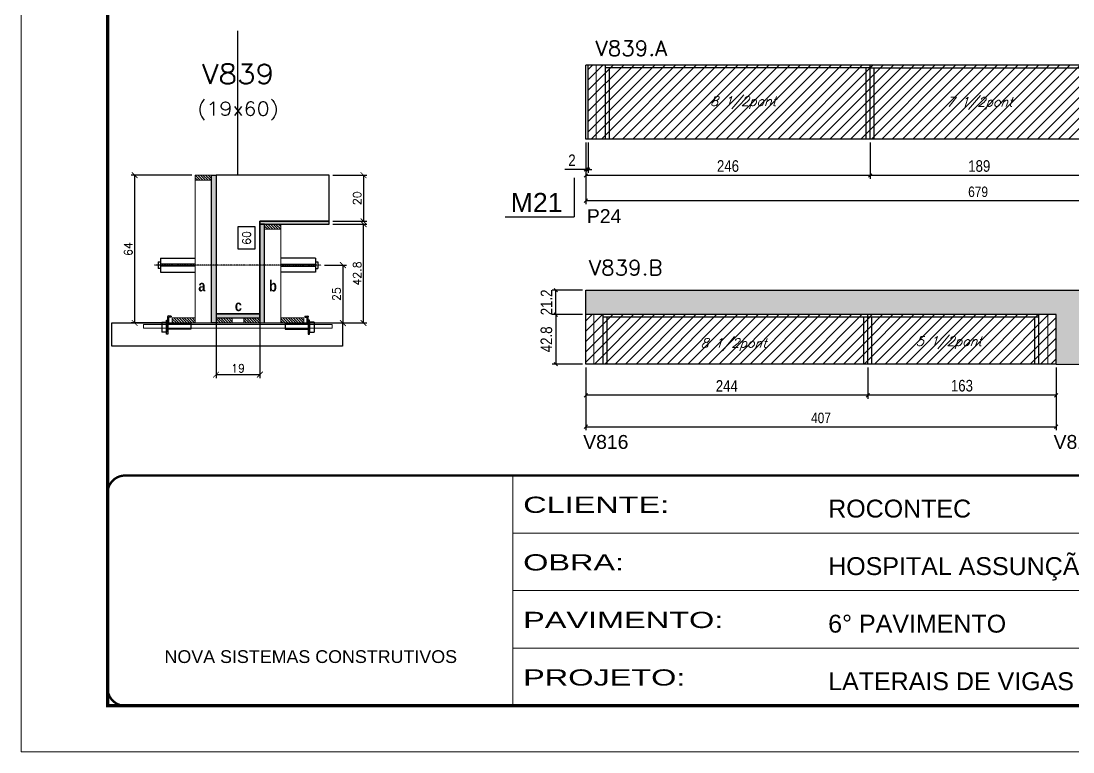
# Model space of a CAD drawing. Extents: x -20960 to -5926, y -2106 to 21915.
# Drawn here: x -7452 to -6541, y 9380 to 10012 of the extents above; entities that cross this region are included whole.
import ezdxf
from ezdxf.enums import TextEntityAlignment as Align

# ---------------------------------------------------------------- set-up
doc = ezdxf.new("R2010")
doc.units = 0
for name, pattern in [('CONTINUO', [0]), ('DASHED', [0.75, 0.5, -0.25]), ('HIDDEN', [0.375, 0.25, -0.125])]:
    doc.linetypes.add(name, pattern=pattern)
for name, color, linetype in [('5', 5, 'Continuous'), ('barrote', 251, 'Continuous'), ('COTA', 241, 'Continuous'), ('Cota Seção (2x)', 4, 'Continuous'), ('detalhes', 4, 'Continuous'), ('NOMENCLATURA', 7, 'Continuous'), ('Painéis', 200, 'Continuous'), ('presilha', 1, 'Continuous'), ('Reaproveitamento', 251, 'Continuous'), ('SARR_2.2x7', 40, 'Continuous'), ('SARR_3.5x7', 81, 'Continuous'), ('TENSOR', 3, 'Continuous'), ('texto', 7, 'Continuous'), ('Texto de Titulo', 7, 'Continuous'), ('Texto Qtd Sarr', 242, 'Continuous')]:
    doc.layers.add(name, color=color, linetype=linetype)
for name, color, linetype, lineweight in [('CONCRETO', 251, 'Continuous', 25), ('Folhas', 255, 'Continuous', 9), ('Hachura', 251, 'Continuous', 9), ('Madeira', 126, 'Continuous', 18), ('Sarr 2.2x7', 40, 'Continuous', 9), ('SARRAFO DE PRESSAO', 251, 'DASHED', 9), ('SCO-___-LAJ', 2, 'Continuous', 0), ('Texto Seção', 7, 'Continuous', 15)]:
    doc.layers.add(name, color=color, linetype=linetype, lineweight=lineweight)
doc.styles.add('ARIAL', font='arial.ttf')
doc.styles.add('COTA TECNICA', font='techl___.ttf', dxfattribs={"height": 10})
doc.styles.add('COTA TECNICA-50', font='techl___.ttf', dxfattribs={"height": 9})
doc.styles.add('REGUA-120', font='ROMANS.shx', dxfattribs={"height": 15})
doc.styles.add('Romans', font='romans.shx')
doc.styles.get("Standard").update_dxf_attribs({"font": 'arial.ttf'})
doc.styles.add('TECNICA', font='techb___.ttf', dxfattribs={"height": 10})
doc.styles.add('Tecnologia', font='')
doc.styles.get('Tecnologia').set_extended_font_data('Forgotten Futurist')
doc.dimstyles.new('COTA PAINEL-50', dxfattribs={"dimtxt": 9, "dimasz": 3, "dimexe": 3, "dimexo": 3, "dimgap": 3, "dimtad": 1, "dimdec": 1, "dimzin": 12, "dimdsep": 46, "dimtxsty": 'COTA TECNICA-50', "dimblk1": 'OBLIQUE', "dimblk2": 'OBLIQUE', "dimsah": 1, "dimcen": 0.9, "dimclrd": 4, "dimclre": 4, "dimclrt": 240, "dimadec": 1, "dimazin": 3, "dimtfac": 1, "dimtdec": 1, "dimtmove": 0, "dimatfit": 3, "dimfxl": 1, "dimtolj": 1, "dimtzin": 12, "dimarcsym": 0})
doc.dimstyles.new('Cota Seção (2x)', dxfattribs={"dimtxt": 7, "dimasz": 5, "dimexe": 3, "dimexo": 3, "dimgap": 2, "dimtad": 3, "dimdec": 1, "dimlfac": 0.5, "dimzin": 12, "dimdsep": 46, "dimtxsty": 'Romans', "dimblk": 'ARCHTICK', "dimcen": 0, "dimclrd": 4, "dimclre": 4, "dimclrt": 1, "dimadec": 1, "dimazin": 3, "dimtfac": 1, "dimtdec": 1, "dimtmove": 0, "dimatfit": 3, "dimldrblk": 'OBLIQUE', "dimfxl": 1, "dimtolj": 1, "dimtzin": 12, "dimarcsym": 0})
doc.dimstyles.new('Cota Seção interna', dxfattribs={"dimtxt": 7, "dimasz": 6, "dimexe": 0.18, "dimexo": 2, "dimgap": -4, "dimtad": 3, "dimdec": 1, "dimlfac": 0.5, "dimzin": 12, "dimdsep": 46, "dimtxsty": 'Romans', "dimblk": 'ARCHTICK', "dimcen": 0.09, "dimse1": 1, "dimse2": 1, "dimsd1": 1, "dimsd2": 1, "dimclrd": 180, "dimclre": 5, "dimclrt": 1, "dimadec": 0, "dimazin": 3, "dimtfac": 1, "dimtdec": 1, "dimtofl": 0, "dimtmove": 0, "dimatfit": 3, "dimldrblk": 'ARCHTICK', "dimfxl": 1, "dimtolj": 1, "dimtzin": 0, "dimarcsym": 0})
doc.dimstyles.new('PAINEL', dxfattribs={"dimtxt": 10, "dimasz": 3, "dimexe": 3, "dimexo": 3, "dimgap": 3, "dimtad": 1, "dimdec": 1, "dimzin": 12, "dimdsep": 46, "dimtxsty": 'COTA TECNICA', "dimblk1": 'OBLIQUE', "dimblk2": 'OBLIQUE', "dimsah": 1, "dimcen": 0.9, "dimclrd": 4, "dimclre": 4, "dimclrt": 240, "dimadec": 1, "dimazin": 3, "dimtfac": 1, "dimtdec": 1, "dimtmove": 0, "dimatfit": 3, "dimfxl": 1, "dimtolj": 1, "dimtzin": 12, "dimarcsym": 0})
pattern_1 = [(45, (9286.408, 12325.307), (-4.490128, 4.490128), [])]
pattern_2 = [(315, (15673.413, 1521.286), (1.12253202, 1.12253202), [])]

# ---------------------------------------------------------------- blocks, each defined once
blk = doc.blocks.new('9999999999')
at = {"color": 30, "linetype": 'CONTINUO'}
for p, q in [((98564.56, 34230.21), (98564.56, 34429.45)), ((98564.56, 34379.64), (99583.98, 34379.64)), ((98564.56, 34329.83), (99487.98, 34329.83)), ((98564.56, 34280.02), (99487.98, 34280.02))]:
    blk.add_line(p, q, dxfattribs=at)
at = {"color": 30, "linetype": 'CONTINUO', "const_width": 2}
blk.add_lwpolyline([(99583.98, 34230.21), (99583.98, 34414.45, 0.414214), (99568.98, 34429.45), (98228.98, 34429.45, 0.414214), (98213.98, 34414.45), (98213.98, 34245.21, 0.414214), (98228.98, 34230.21), (99583.98, 34230.21)], format="xyb", dxfattribs=at)
at = {"layer": 'Folhas'}
blk.add_lwpolyline([(98138.98, 34190.21), (99623.98, 34190.21), (99623.98, 35240.21), (98138.98, 35240.21)], close=True, dxfattribs=at)
at = {"layer": 'Folhas', "color": 30, "const_width": 3}
blk.add_lwpolyline([(98213.98, 34230.21), (99583.98, 34230.21), (99583.98, 35200.21), (98213.98, 35200.21)], close=True, dxfattribs=at)
at = {"color": 7, "linetype": 'Continuous', "ltscale": 5, "style": 'ARIAL'}
for s, height, p in [('ROCONTEC', 15.483, (98837.68, 34393.13)), ('HOSPITAL ASSUNÇÃO', 15.4829, (98837.68, 34343.32)), ('6° PAVIMENTO', 15.4829, (98837.68, 34293.51)), ('NOVA SISTEMAS CONSTRUTIVOS', 11.0592, (98263.19, 34267.21)), ('LATERAIS DE VIGAS', 15.4829, (98837.68, 34243.7))]:
    blk.add_text(s, height=height, dxfattribs=at).set_placement(p)
at = {"layer": 'Folhas', "color": 7, "style": 'Tecnologia', "width": 1.5}
for s, p in [('CLIENTE:', (98573.65, 34397.17)), ('OBRA:', (98573.65, 34347.31)), ('PAVIMENTO:', (98573.65, 34297.5)), ('PROJETO:', (98573.65, 34247.69))]:
    blk.add_text(s, height=14, dxfattribs=at).set_placement(p)
blk = doc.blocks.new('_Oblique')
at = {"color": 0, "linetype": 'ByBlock', "lineweight": -2}
blk.add_line((-0.5, -0.5), (0.5, 0.5), dxfattribs=at)
blk = doc.blocks.new('*D1526')
at = {"layer": 'COTA', "color": 4, "linetype": 'ByBlock', "lineweight": -2, "transparency": 16777216}
for p, q in [((-6717.03, 9907.1), (-6717.03, 9875.64)), ((-6528.02, 9907.1), (-6528.02, 9875.64)), ((-6528.02, 9878.64), (-6717.03, 9878.64))]:
    blk.add_line(p, q, dxfattribs=at)
at = {"layer": 'Defpoints', "color": 0, "linetype": 'ByBlock', "transparency": 16777216}
for p in [(-6717.03, 9910.1), (-6528.02, 9910.1), (-6717.03, 9878.64)]:
    blk.add_point(p, dxfattribs=at)
at = {"layer": 'COTA', "color": 4, "linetype": 'ByBlock', "lineweight": -2, "transparency": 16777216, "xscale": 3, "yscale": 3, "zscale": 3, "rotation": 180}
blk.add_blockref('_Oblique', (-6717.03, 9878.64), dxfattribs=at)
at = {"layer": 'COTA', "color": 4, "linetype": 'ByBlock', "lineweight": -2, "transparency": 16777216, "xscale": 3, "yscale": 3, "zscale": 3}
blk.add_blockref('_Oblique', (-6528.02, 9878.64), dxfattribs=at)
at = {"layer": 'COTA', "color": 240, "linetype": 'ByBlock', "transparency": 16777216, "insert": (-6622.52, 9886.74), "char_height": 10, "attachment_point": 5, "style": 'COTA TECNICA'}
blk.add_mtext('\\A1;189', dxfattribs=at)
blk = doc.blocks.new('*D1589')
at = {"layer": 'COTA', "color": 4, "linetype": 'ByBlock', "lineweight": -2, "transparency": 16777216}
for p, q in [((-6963.03, 9907.1), (-6963.03, 9875.64)), ((-6717.03, 9907.1), (-6717.03, 9875.64)), ((-6717.03, 9878.64), (-6963.03, 9878.64))]:
    blk.add_line(p, q, dxfattribs=at)
at = {"layer": 'Defpoints', "color": 0, "linetype": 'ByBlock', "transparency": 16777216}
for p in [(-6963.03, 9910.1), (-6717.03, 9910.1), (-6963.03, 9878.64)]:
    blk.add_point(p, dxfattribs=at)
at = {"layer": 'COTA', "color": 4, "linetype": 'ByBlock', "lineweight": -2, "transparency": 16777216, "xscale": 3, "yscale": 3, "zscale": 3, "rotation": 180}
blk.add_blockref('_Oblique', (-6963.03, 9878.64), dxfattribs=at)
at = {"layer": 'COTA', "color": 4, "linetype": 'ByBlock', "lineweight": -2, "transparency": 16777216, "xscale": 3, "yscale": 3, "zscale": 3}
blk.add_blockref('_Oblique', (-6717.03, 9878.64), dxfattribs=at)
at = {"layer": 'COTA', "color": 240, "linetype": 'ByBlock', "transparency": 16777216, "insert": (-6840.03, 9886.74), "char_height": 10, "attachment_point": 5, "style": 'COTA TECNICA'}
blk.add_mtext('\\A1;246', dxfattribs=at)
blk = doc.blocks.new('*D1590')
at = {"layer": 'COTA', "color": 4, "linetype": 'ByBlock', "lineweight": -2, "transparency": 16777216}
for p, q in [((-6963.03, 9907.1), (-6963.03, 9880.8)), ((-6961.03, 9907.1), (-6961.03, 9880.8)), ((-6963.03, 9883.8), (-6981.14, 9883.8)), ((-6961.03, 9883.8), (-6963.03, 9883.8)), ((-6961.03, 9883.8), (-6958.03, 9883.8))]:
    blk.add_line(p, q, dxfattribs=at)
at = {"layer": 'Defpoints', "color": 0, "linetype": 'ByBlock', "transparency": 16777216}
for p in [(-6963.03, 9910.1), (-6961.03, 9910.1), (-6963.03, 9883.8)]:
    blk.add_point(p, dxfattribs=at)
at = {"layer": 'COTA', "color": 4, "linetype": 'ByBlock', "lineweight": -2, "transparency": 16777216, "xscale": 3, "yscale": 3, "zscale": 3}
blk.add_blockref('_Oblique', (-6963.03, 9883.8), dxfattribs=at)
at = {"layer": 'COTA', "color": 4, "linetype": 'ByBlock', "lineweight": -2, "transparency": 16777216, "xscale": 3, "yscale": 3, "zscale": 3, "rotation": 180}
blk.add_blockref('_Oblique', (-6961.03, 9883.8), dxfattribs=at)
at = {"layer": 'COTA', "color": 240, "linetype": 'ByBlock', "transparency": 16777216, "insert": (-6975.09, 9891.8), "char_height": 10, "attachment_point": 5, "style": 'COTA TECNICA'}
blk.add_mtext('\\A1;2', dxfattribs=at)
blk = doc.blocks.new('*D1592')
at = {"layer": 'COTA', "color": 4, "linetype": 'ByBlock', "lineweight": -2, "transparency": 16777216}
for p, q in [((-6719.02, 9712.37), (-6719.02, 9685.37)), ((-6556.02, 9712.37), (-6556.02, 9685.37)), ((-6556.02, 9688.37), (-6719.02, 9688.37))]:
    blk.add_line(p, q, dxfattribs=at)
at = {"layer": 'Defpoints', "color": 0, "linetype": 'ByBlock', "transparency": 16777216}
for p in [(-6719.02, 9715.37), (-6556.02, 9715.37), (-6719.02, 9688.37)]:
    blk.add_point(p, dxfattribs=at)
at = {"layer": 'COTA', "color": 4, "linetype": 'ByBlock', "lineweight": -2, "transparency": 16777216, "xscale": 3, "yscale": 3, "zscale": 3, "rotation": 180}
blk.add_blockref('_Oblique', (-6719.02, 9688.37), dxfattribs=at)
at = {"layer": 'COTA', "color": 4, "linetype": 'ByBlock', "lineweight": -2, "transparency": 16777216, "xscale": 3, "yscale": 3, "zscale": 3}
blk.add_blockref('_Oblique', (-6556.02, 9688.37), dxfattribs=at)
at = {"layer": 'COTA', "color": 240, "linetype": 'ByBlock', "transparency": 16777216, "insert": (-6637.52, 9696.59), "char_height": 10, "attachment_point": 5, "style": 'COTA TECNICA'}
blk.add_mtext('\\A1;163', dxfattribs=at)
blk = doc.blocks.new('*D1593')
at = {"layer": 'COTA', "color": 4, "linetype": 'ByBlock', "lineweight": -2, "transparency": 16777216}
for p, q in [((-6963.03, 9712.37), (-6963.03, 9685.37)), ((-6719.03, 9712.37), (-6719.03, 9685.37)), ((-6719.03, 9688.37), (-6963.03, 9688.37))]:
    blk.add_line(p, q, dxfattribs=at)
at = {"layer": 'Defpoints', "color": 0, "linetype": 'ByBlock', "transparency": 16777216}
for p in [(-6963.03, 9715.37), (-6719.03, 9715.37), (-6963.03, 9688.37)]:
    blk.add_point(p, dxfattribs=at)
at = {"layer": 'COTA', "color": 4, "linetype": 'ByBlock', "lineweight": -2, "transparency": 16777216, "xscale": 3, "yscale": 3, "zscale": 3, "rotation": 180}
blk.add_blockref('_Oblique', (-6963.03, 9688.37), dxfattribs=at)
at = {"layer": 'COTA', "color": 4, "linetype": 'ByBlock', "lineweight": -2, "transparency": 16777216, "xscale": 3, "yscale": 3, "zscale": 3}
blk.add_blockref('_Oblique', (-6719.03, 9688.37), dxfattribs=at)
at = {"layer": 'COTA', "color": 240, "linetype": 'ByBlock', "transparency": 16777216, "insert": (-6841.03, 9696.44), "char_height": 10, "attachment_point": 5, "style": 'COTA TECNICA'}
blk.add_mtext('\\A1;244', dxfattribs=at)
blk = doc.blocks.new('*D1527')
at = {"layer": 'COTA', "color": 4, "linetype": 'ByBlock', "lineweight": -2, "transparency": 16777216}
for p, q in [((-6966.03, 9758.17), (-6992.09, 9758.17)), ((-6989.09, 9758.17), (-6989.09, 9715.37)), ((-6966.03, 9715.37), (-6992.09, 9715.37))]:
    blk.add_line(p, q, dxfattribs=at)
at = {"layer": 'Defpoints', "color": 0, "linetype": 'ByBlock', "transparency": 16777216}
for p in [(-6963.03, 9758.17), (-6989.09, 9715.37), (-6963.03, 9715.37)]:
    blk.add_point(p, dxfattribs=at)
at = {"layer": 'COTA', "color": 4, "linetype": 'ByBlock', "lineweight": -2, "transparency": 16777216, "xscale": 3, "yscale": 3, "zscale": 3}
for p, rotation in [((-6989.09, 9758.17), 90), ((-6989.09, 9715.37), 270)]:
    blk.add_blockref('_Oblique', p, dxfattribs=dict(at, rotation=rotation))
at = {"layer": 'COTA', "color": 240, "linetype": 'ByBlock', "transparency": 16777216, "insert": (-6997.19, 9736.77), "char_height": 10, "attachment_point": 5, "rotation": 90, "style": 'COTA TECNICA'}
blk.add_mtext('\\A1;42.8', dxfattribs=at)
blk = doc.blocks.new('*D1528')
at = {"layer": 'COTA', "color": 4, "linetype": 'ByBlock', "lineweight": -2, "transparency": 16777216}
for p, q in [((-6966.03, 9779.37), (-6992.09, 9779.37)), ((-6989.09, 9758.17), (-6989.09, 9779.37)), ((-6966.03, 9758.17), (-6992.09, 9758.17))]:
    blk.add_line(p, q, dxfattribs=at)
at = {"layer": 'Defpoints', "color": 0, "linetype": 'ByBlock', "transparency": 16777216}
for p in [(-6989.09, 9779.37), (-6963.03, 9779.37), (-6963.03, 9758.17)]:
    blk.add_point(p, dxfattribs=at)
at = {"layer": 'COTA', "color": 4, "linetype": 'ByBlock', "lineweight": -2, "transparency": 16777216, "xscale": 3, "yscale": 3, "zscale": 3}
for p, rotation in [((-6989.09, 9779.37), 90), ((-6989.09, 9758.17), 270)]:
    blk.add_blockref('_Oblique', p, dxfattribs=dict(at, rotation=rotation))
at = {"layer": 'COTA', "color": 240, "linetype": 'ByBlock', "transparency": 16777216, "insert": (-6997.15, 9768.77), "char_height": 10, "attachment_point": 5, "rotation": 90, "style": 'COTA TECNICA'}
blk.add_mtext('\\A1;21.2', dxfattribs=at)
blk = doc.blocks.new('_ArchTick')
at = {"color": 0, "linetype": 'ByBlock', "const_width": 0.15}
blk.add_lwpolyline([(-0.5, -0.5), (0.5, 0.5)], dxfattribs=at)
blk = doc.blocks.new('*D1530')
at = {"layer": 'COTA', "color": 4, "lineweight": -2, "transparency": 16777216}
for p, q in [((-7182.21, 9836.53), (-7152.56, 9836.53)), ((-7155.56, 9750.93), (-7155.56, 9836.53)), ((-7204.21, 9750.93), (-7152.56, 9750.93))]:
    blk.add_line(p, q, dxfattribs=at)
at = {"layer": 'Defpoints', "color": 0, "transparency": 16777216}
for p in [(-7185.21, 9836.53), (-7155.56, 9836.53), (-7207.21, 9750.93)]:
    blk.add_point(p, dxfattribs=at)
at = {"layer": 'COTA', "color": 4, "lineweight": -2, "transparency": 16777216, "xscale": 5, "yscale": 5, "zscale": 5}
for p, rotation in [((-7155.56, 9836.53), 90), ((-7155.56, 9750.93), 270)]:
    blk.add_blockref('_ArchTick', p, dxfattribs=dict(at, rotation=rotation))
at = {"layer": 'COTA', "color": 1, "transparency": 16777216, "insert": (-7161.06, 9793.73), "char_height": 7, "attachment_point": 5, "rotation": 90, "style": 'Romans'}
blk.add_mtext('\\A1;42.8', dxfattribs=at)
blk = doc.blocks.new('*D1531')
at = {"layer": 'COTA', "color": 4, "lineweight": -2, "transparency": 16777216}
for p, q in [((-7182.21, 9878.93), (-7152.56, 9878.93)), ((-7155.56, 9878.93), (-7155.56, 9838.93)), ((-7182.21, 9838.93), (-7152.56, 9838.93))]:
    blk.add_line(p, q, dxfattribs=at)
at = {"layer": 'Defpoints', "color": 0, "transparency": 16777216}
for p in [(-7185.21, 9878.93), (-7185.21, 9838.93), (-7155.56, 9838.93)]:
    blk.add_point(p, dxfattribs=at)
at = {"layer": 'COTA', "color": 4, "lineweight": -2, "transparency": 16777216, "xscale": 5, "yscale": 5, "zscale": 5}
for p, rotation in [((-7155.56, 9878.93), 90), ((-7155.56, 9838.93), 270)]:
    blk.add_blockref('_ArchTick', p, dxfattribs=dict(at, rotation=rotation))
at = {"layer": 'COTA', "color": 1, "transparency": 16777216, "insert": (-7161.06, 9858.93), "char_height": 7, "attachment_point": 5, "rotation": 90, "style": 'Romans'}
blk.add_mtext('\\A1;20', dxfattribs=at)
blk = doc.blocks.new('*D1532')
at = {"layer": 'COTA', "color": 4, "lineweight": -2, "transparency": 16777216}
for p, q in [((-7304.2, 9878.93), (-7356.63, 9878.93)), ((-7353.63, 9750.93), (-7353.63, 9878.93)), ((-7324.21, 9750.93), (-7356.63, 9750.93))]:
    blk.add_line(p, q, dxfattribs=at)
at = {"layer": 'Defpoints', "color": 0, "transparency": 16777216}
for p in [(-7353.63, 9878.93), (-7301.2, 9878.93), (-7321.21, 9750.93)]:
    blk.add_point(p, dxfattribs=at)
at = {"layer": 'COTA', "color": 4, "lineweight": -2, "transparency": 16777216, "xscale": 5, "yscale": 5, "zscale": 5}
for p, rotation in [((-7353.63, 9878.93), 90), ((-7353.63, 9750.93), 270)]:
    blk.add_blockref('_ArchTick', p, dxfattribs=dict(at, rotation=rotation))
at = {"layer": 'COTA', "color": 1, "transparency": 16777216, "insert": (-7359.13, 9814.93), "char_height": 7, "attachment_point": 5, "rotation": 90, "style": 'Romans'}
blk.add_mtext('\\A1;64', dxfattribs=at)
blk = doc.blocks.new('*D1533')
at = {"layer": 'Cota Seção (2x)', "color": 180, "lineweight": -2, "transparency": 16777216}
for p, q in [((-7249.21, 9834.03), (-7264.21, 9834.03)), ((-7264.21, 9834.03), (-7264.21, 9815.03)), ((-7249.21, 9815.03), (-7249.21, 9834.03)), ((-7264.21, 9815.03), (-7249.21, 9815.03))]:
    blk.add_line(p, q, dxfattribs=at)
at = {"layer": 'Defpoints', "color": 0, "transparency": 16777216}
for p in [(-7245.22, 9878.93), (-7245.21, 9878.93), (-7245.21, 9758.93)]:
    blk.add_point(p, dxfattribs=at)
at = {"layer": 'Cota Seção (2x)', "color": 1, "transparency": 16777216, "insert": (-7256.71, 9824.53), "char_height": 7, "attachment_point": 5, "rotation": 90, "style": 'Romans'}
blk.add_mtext('\\A1;60', dxfattribs=at)
blk = doc.blocks.new('titulo1')
at = {"layer": 'Defpoints', "color": 252, "linetype": 'HIDDEN', "ltscale": 2}
blk.add_line((0, 0), (0, 125), dxfattribs=at)
at = {"layer": 'Defpoints', "style": 'Romans', "oblique": 15}
blk.add_attdef('FOLHA', text='', height=10, dxfattribs=at).set_placement((0, 15.58), align=Align.MIDDLE_CENTER)
at = {"layer": 'Texto Qtd Sarr', "color": 3, "style": 'Romans', "oblique": 15}
for tag, height, p in [('TITULO', 17, (0, 71.45)), ('SEÇÃO', 12, (0, 41.55))]:
    blk.add_attdef(tag, text='', height=height, dxfattribs=at).set_placement(p, align=Align.MIDDLE_CENTER)
blk = doc.blocks.new('PRESILHA METÁLICA 1')
at = {"layer": 'presilha'}
for p, q in [((6, 15.5), (7.5, 15.5)), ((6, -2.5), (6, 15.5)), ((7.5, 10.6), (7.5, 19.9)), ((7.5, 15.5), (7.5, -2.5)), ((12, 21), (8.6, 21)), ((9, 11.6), (9, 18.9)), ((12, 19.5), (9.6, 19.5)), ((12, 21), (12, 19.5)), ((0, 13), (6, 13)), ((0, 13), (0, 0)), ((6, 0), (0, 0)), ((6, 13), (6, 0)), ((37.5, 4.1), (7.5, 4.1)), ((37.5, 11), (9.6, 11)), ((37.5, 11), (37.5, 4.1)), ((7.5, -2.5), (6, -2.5))]:
    blk.add_line(p, q, dxfattribs=at)
for centre, radius, start, end in [((8.6, 19.9), 1.14, 90, 180), ((9.6, 18.9), 0.57, 90, 180), ((9.6, 11.6), 0.57, 180, 270)]:
    blk.add_arc(centre, radius, start, end, dxfattribs=at)
blk = doc.blocks.new('*D1534')
at = {"layer": 'COTA', "color": 4, "lineweight": -2, "transparency": 16777216}
for p, q in [((-7283.21, 9752.33), (-7283.21, 9703.2)), ((-7245.21, 9752.33), (-7245.21, 9703.2)), ((-7245.21, 9706.2), (-7283.21, 9706.2))]:
    blk.add_line(p, q, dxfattribs=at)
at = {"layer": 'Defpoints', "color": 0, "transparency": 16777216}
for p in [(-7283.21, 9755.33), (-7245.21, 9755.33), (-7283.21, 9706.2)]:
    blk.add_point(p, dxfattribs=at)
at = {"layer": 'COTA', "color": 4, "lineweight": -2, "transparency": 16777216, "xscale": 5, "yscale": 5, "zscale": 5, "rotation": 180}
blk.add_blockref('_ArchTick', (-7283.21, 9706.2), dxfattribs=at)
at = {"layer": 'COTA', "color": 4, "lineweight": -2, "transparency": 16777216, "xscale": 5, "yscale": 5, "zscale": 5}
blk.add_blockref('_ArchTick', (-7245.21, 9706.2), dxfattribs=at)
at = {"layer": 'COTA', "color": 1, "transparency": 16777216, "insert": (-7264.21, 9711.7), "char_height": 7, "attachment_point": 5, "style": 'Romans'}
blk.add_mtext('\\A1;19', dxfattribs=at)
blk = doc.blocks.new('*D1535')
at = {"layer": 'COTA', "color": 4, "lineweight": -2, "transparency": 16777216}
for p, q in [((-7189.21, 9800.98), (-7170.35, 9800.98)), ((-7173.35, 9800.98), (-7173.35, 9750.93)), ((-7188.9, 9750.93), (-7170.35, 9750.93))]:
    blk.add_line(p, q, dxfattribs=at)
at = {"layer": 'Defpoints', "color": 0, "transparency": 16777216}
for p in [(-7192.21, 9800.98), (-7191.9, 9750.93), (-7173.35, 9750.93)]:
    blk.add_point(p, dxfattribs=at)
at = {"layer": 'COTA', "color": 4, "lineweight": -2, "transparency": 16777216, "xscale": 5, "yscale": 5, "zscale": 5}
for p, rotation in [((-7173.35, 9800.98), 90), ((-7173.35, 9750.93), 270)]:
    blk.add_blockref('_ArchTick', p, dxfattribs=dict(at, rotation=rotation))
at = {"layer": 'COTA', "color": 1, "transparency": 16777216, "insert": (-7178.85, 9775.96), "char_height": 7, "attachment_point": 5, "rotation": 90, "style": 'Romans'}
blk.add_mtext('\\A1;25', dxfattribs=at)
blk = doc.blocks.new('*D1536')
at = {"layer": 'COTA', "color": 4, "linetype": 'ByBlock', "lineweight": -2, "transparency": 16777216}
for p, q in [((-6963.03, 9712.37), (-6963.03, 9658.14)), ((-6556.02, 9712.37), (-6556.02, 9658.14)), ((-6963.03, 9661.14), (-6556.02, 9661.14))]:
    blk.add_line(p, q, dxfattribs=at)
at = {"layer": 'Defpoints', "color": 0, "linetype": 'ByBlock', "transparency": 16777216}
for p in [(-6963.03, 9715.37), (-6556.02, 9715.37), (-6556.02, 9661.14)]:
    blk.add_point(p, dxfattribs=at)
at = {"layer": 'COTA', "color": 4, "linetype": 'ByBlock', "lineweight": -2, "transparency": 16777216, "xscale": 3, "yscale": 3, "zscale": 3}
for p, rotation in [((-6963.03, 9661.14), 179.9995752970141), ((-6556.02, 9661.14), 359.9995752970141)]:
    blk.add_blockref('_Oblique', p, dxfattribs=dict(at, rotation=rotation))
at = {"layer": 'COTA', "color": 240, "linetype": 'ByBlock', "transparency": 16777216, "insert": (-6759.52, 9668.73), "char_height": 9, "attachment_point": 5, "rotation": 359.99958, "style": 'COTA TECNICA-50'}
blk.add_mtext('\\A1;407', dxfattribs=at)
blk = doc.blocks.new('*D1537')
at = {"layer": 'COTA', "color": 4, "linetype": 'ByBlock', "lineweight": -2, "transparency": 16777216}
for p, q in [((-6963.03, 9907.1), (-6963.03, 9853.83)), ((-6284.02, 9907.09), (-6284.02, 9853.83)), ((-6963.03, 9856.83), (-6284.02, 9856.83))]:
    blk.add_line(p, q, dxfattribs=at)
at = {"layer": 'Defpoints', "color": 0, "linetype": 'ByBlock', "transparency": 16777216}
for p in [(-6963.03, 9910.1), (-6284.02, 9910.09), (-6284.02, 9856.83)]:
    blk.add_point(p, dxfattribs=at)
at = {"layer": 'COTA', "color": 4, "linetype": 'ByBlock', "lineweight": -2, "transparency": 16777216, "xscale": 3, "yscale": 3, "zscale": 3}
for p, rotation in [((-6963.03, 9856.83), 179.9997168164374), ((-6284.02, 9856.83), 359.9997168164374)]:
    blk.add_blockref('_Oblique', p, dxfattribs=dict(at, rotation=rotation))
at = {"layer": 'COTA', "color": 240, "linetype": 'ByBlock', "transparency": 16777216, "insert": (-6623.52, 9864.45), "char_height": 9, "attachment_point": 5, "rotation": 359.99972, "style": 'COTA TECNICA-50'}
blk.add_mtext('\\A1;679', dxfattribs=at)

msp = doc.modelspace()

# ---------------------------------------------------------------- hatches: boundary and pattern name
at = {"layer": 'COTA', "linetype": 'ByBlock'}
h = msp.add_hatch(dxfattribs=at)
h.set_pattern_fill('AR-CONC', color=256, scale=0.03)
h.set_pattern_definition([(50, (-137753.0776, -21548.566), (5.46554007, -0.47817257), [0.5715, -6.2865]), (355, (-137753.0776, -21548.566), (-1.05730264, 5.73170536), [0.4572, -5.02921753]), (100.4514447, (-137752.622, -21548.606), (4.40823741, 5.25353256), [0.48570026, -5.34270734]), (46.1842, (-137753.0776, -21547.042), (8.13237123, -1.26126984), [0.85725, -9.42975]), (96.6355576, (-137752.4, -21547.147), (7.122124, 7.42278374), [0.7285507, -8.01406824]), (351.184151, (-137753.0776, -21547.042), (7.122124, 7.42278374), [0.685799, -7.54379196]), (21, (-137752.3156, -21547.423), (4.54843174, -3.06795595), [0.5715, -6.2865]), (326, (-137752.3156, -21547.423), (1.85406085, 5.52563898), [0.4572, -5.0292]), (71.451445, (-137751.9365, -21547.679), (6.40249258, 2.45768307), [0.48570026, -5.34269813]), (37.5, (-137753.0776, -21548.5662), (0.092658098, 2.536651166), [0, -4.96824, 0, -5.1054, 0, -5.04825]), (7.5, (-137753.0776, -21548.5662), (2.004589875, 3.005417245), [0, -2.91084, 0, -4.85394, 0, -1.92405]), (327.5, (-137754.7768, -21548.5662), (4.067717855, -0.17186232), [0, -1.905, 0, -5.9436, 0, -7.8867]), (317.5, (-137755.539, -21548.5662), (4.44387544, 0.76279473), [0, -2.4765, 0, -3.94716, 0, -5.6007])])
h.paths.add_polyline_path([(-6520.26, 9779.37), (-6556.01, 9779.37), (-6556.01, 9779.37), (-6963.03, 9779.37), (-6963.03, 9758.17), (-6956.03, 9758.17), (-6625, 9758.17), (-6563.02, 9758.17), (-6563.02, 9758.17), (-6556.02, 9758.17), (-6556.02, 9716.17), (-6520.26, 9716.17)])
at = {"layer": 'Hachura'}
h = msp.add_hatch(dxfattribs=at)
h.set_pattern_fill('ANSI31', color=256, scale=0.5, angle=270, style=0)
h.set_pattern_definition([(315, (15673.4227, 1571.286), (1.12253202, 1.12253202), [])])
h.paths.add_polyline_path([(-7287.2, 9874.53), (-7287.2, 9878.93), (-7301.2, 9878.93), (-7301.2, 9874.53)])
h = msp.add_hatch(color=256, dxfattribs=at)
h.dxf.hatch_style = 1
h.paths.add_polyline_path([(-7287.2, 9878.93), (-7283.2, 9878.93), (-7283.21, 9750.93), (-7287.21, 9750.93)])
h = msp.add_hatch(color=256, dxfattribs=at)
h.dxf.hatch_style = 1
h.paths.add_polyline_path([(-7185.21, 9836.53), (-7185.21, 9838.93), (-7245.21, 9838.93), (-7245.21, 9836.53)])
h = msp.add_hatch(color=256, dxfattribs=at)
h.dxf.hatch_style = 1
h.paths.add_polyline_path([(-7241.21, 9836.53), (-7245.21, 9836.53), (-7245.21, 9750.93), (-7241.21, 9750.93)])
h = msp.add_hatch(dxfattribs=at)
h.set_pattern_fill('ANSI31', color=256, scale=0.5, angle=270, style=0)
h.set_pattern_definition([(315, (15673.413, 1528.886), (1.12253202, 1.12253202), [])])
h.paths.add_polyline_path([(-7241.21, 9832.13), (-7241.21, 9836.53), (-7227.21, 9836.53), (-7227.21, 9832.13)])
h = msp.add_hatch(dxfattribs=at)
h.set_pattern_fill('ANSI31', color=256, scale=0.5, angle=270, style=0)
h.set_pattern_definition(pattern_2)
h.paths.add_polyline_path([(-7321.21, 9750.93), (-7321.21, 9755.33), (-7301.21, 9755.33), (-7301.21, 9750.93)])
h = msp.add_hatch(color=256, dxfattribs=at)
h.dxf.hatch_style = 1
h.paths.add_polyline_path([(-7245.21, 9755.33), (-7245.21, 9758.93), (-7283.21, 9758.93), (-7283.21, 9755.33)])
h = msp.add_hatch(dxfattribs=at)
h.set_pattern_fill('ANSI31', color=256, scale=0.5, angle=270, style=0)
h.set_pattern_definition(pattern_2)
h.paths.add_polyline_path([(-7283.21, 9750.93), (-7283.21, 9755.33), (-7269.21, 9755.33), (-7269.21, 9750.93)])
h = msp.add_hatch(dxfattribs=at)
h.set_pattern_fill('ANSI31', color=256, scale=0.5, angle=270, style=0)
h.set_pattern_definition(pattern_2)
h.paths.add_polyline_path([(-7245.21, 9750.93), (-7245.21, 9755.33), (-7259.21, 9755.33), (-7259.21, 9750.93)])
h = msp.add_hatch(dxfattribs=at)
h.set_pattern_fill('ANSI31', color=256, scale=0.5, angle=270, style=0)
h.set_pattern_definition(pattern_2)
h.paths.add_polyline_path([(-7207.21, 9750.93), (-7207.21, 9755.33), (-7227.21, 9755.33), (-7227.21, 9750.93)])
at = {"layer": 'Reaproveitamento', "linetype": 'ByBlock'}
h = msp.add_hatch(dxfattribs=at)
h.set_pattern_fill('ANSI31', color=256, scale=2)
h.set_pattern_definition(pattern_1)
h.paths.add_polyline_path([(-6717.03, 9974.1), (-6961.03, 9974.1), (-6961.03, 9910.1), (-6717.03, 9910.1)])
h.paths.add_polyline_path([(-6863.28, 9933.62), (-6795.66, 9933.62), (-6790.16, 9949.59), (-6857.78, 9949.59)], flags=24)
h = msp.add_hatch(dxfattribs=at)
h.set_pattern_fill('ANSI31', color=256, scale=2)
h.set_pattern_definition(pattern_1)
h.paths.add_polyline_path([(-6528.02, 9910.1), (-6528.02, 9974.1), (-6717.03, 9974.1), (-6717.03, 9910.1)])
h.paths.add_polyline_path([(-6659.12, 9933.01), (-6591.5, 9933.01), (-6586, 9948.98), (-6653.62, 9948.98)], flags=24)
h = msp.add_hatch(dxfattribs=at)
h.set_pattern_fill('ANSI31', color=256, scale=2)
h.set_pattern_definition(pattern_1)
h.paths.add_polyline_path([(-6719.03, 9715.37), (-6719.03, 9758.17), (-6963.03, 9758.17), (-6963.03, 9715.37)])
h.paths.add_polyline_path([(-6871.56, 9724.27), (-6803.94, 9724.27), (-6798.44, 9740.25), (-6866.06, 9740.25)], flags=24)
h = msp.add_hatch(dxfattribs=at)
h.set_pattern_fill('ANSI31', color=256, scale=2)
h.set_pattern_definition(pattern_1)
h.paths.add_polyline_path([(-6719.03, 9758.17), (-6719.03, 9715.37), (-6556.02, 9715.37), (-6556.02, 9758.17)])
h.paths.add_polyline_path([(-6685.22, 9725.88), (-6617.6, 9725.88), (-6612.1, 9741.86), (-6679.72, 9741.86)], flags=24)

# ---------------------------------------------------------------- linework, layer by layer
at = {"ltscale": 3}
for p, q in [((-7333.2, 9803.98), (-7333.2, 9797.98)), ((-7333.2, 9803.98), (-7331.2, 9803.98)), ((-7331.2, 9797.98), (-7333.2, 9797.98)), ((-7331.2, 9806.98), (-7331.2, 9794.98)), ((-7331.2, 9806.98), (-7301.2, 9806.98)), ((-7301.2, 9801.98), (-7331.2, 9801.98)), ((-7301.2, 9799.98), (-7331.2, 9799.98)), ((-7197.21, 9806.98), (-7227.21, 9806.98)), ((-7227.21, 9801.98), (-7197.21, 9801.98)), ((-7227.21, 9799.98), (-7197.21, 9799.98)), ((-7197.21, 9806.98), (-7197.21, 9794.98)), ((-7197.21, 9803.98), (-7195.21, 9803.98)), ((-7197.21, 9797.98), (-7195.21, 9797.98)), ((-7195.21, 9803.98), (-7195.21, 9797.98)), ((-7331.2, 9794.98), (-7301.2, 9794.98)), ((-7197.21, 9794.98), (-7227.21, 9794.98))]:
    msp.add_line(p, q, dxfattribs=at)
at = {"layer": 'barrote'}
msp.add_lwpolyline([(-7173.75, 9730.93), (-7373.33, 9730.93), (-7373.33, 9750.93), (-7173.75, 9750.93)], close=True, dxfattribs=at)
at = {"layer": 'CONCRETO'}
msp.add_lwpolyline([(-7185.21, 9838.93), (-7185.21, 9878.93), (-7245.21, 9878.93), (-7245.21, 9878.93), (-7283.21, 9878.93), (-7283.21, 9878.93), (-7283.21, 9878.93), (-7283.21, 9758.93), (-7245.21, 9758.93), (-7245.21, 9838.93)], close=True, dxfattribs=at)
at = {"layer": 'COTA', "linetype": 'ByBlock'}
for p, q in [((-6963.03, 9758.17), (-6963.03, 9779.37)), ((-6963.03, 9779.37), (-6520.26, 9779.37)), ((-6556.02, 9715.37), (-6520.26, 9715.37))]:
    msp.add_line(p, q, dxfattribs=at)
at = {"layer": 'Madeira'}
for points in [[(-7287.2, 9878.93), (-7301.2, 9878.93), (-7301.21, 9750.93), (-7287.21, 9750.93)], [(-7287.2, 9874.53), (-7287.2, 9878.93), (-7301.2, 9878.93), (-7301.2, 9874.53)], [(-7241.21, 9832.13), (-7241.21, 9836.53), (-7227.21, 9836.53), (-7227.21, 9832.13)], [(-7241.21, 9836.53), (-7227.21, 9836.53), (-7227.21, 9750.93), (-7241.21, 9750.93)], [(-7321.21, 9750.93), (-7321.21, 9755.33), (-7301.21, 9755.33), (-7301.21, 9750.93)], [(-7283.21, 9750.93), (-7283.21, 9755.33), (-7269.21, 9755.33), (-7269.21, 9750.93)], [(-7245.21, 9750.93), (-7245.21, 9755.33), (-7259.21, 9755.33), (-7259.21, 9750.93)], [(-7207.21, 9750.93), (-7207.21, 9755.33), (-7227.21, 9755.33), (-7227.21, 9750.93)]]:
    msp.add_lwpolyline(points, close=True, dxfattribs=at)
at = {"layer": 'NOMENCLATURA', "linetype": 'Continuous'}
for p in [(-6973.23, 9876.57), (-7032.83, 9842.81)]:
    msp.add_line(p, (-6973.23, 9842.81), dxfattribs=at)
at = {"layer": 'Painéis', "linetype": 'ByBlock'}
for p, q in [((-6963.03, 9910.1), (-6963.03, 9974.1)), ((-6284.02, 9974.1), (-6963.03, 9974.1)), ((-6961.03, 9910.1), (-6961.03, 9974.1)), ((-6717.03, 9910.1), (-6717.03, 9974.1)), ((-6284.02, 9910.1), (-6963.03, 9910.1)), ((-6963.03, 9715.37), (-6963.03, 9758.17)), ((-6963.03, 9715.37), (-6963.03, 9758.17)), ((-6556.02, 9758.17), (-6963.03, 9758.17)), ((-6719.03, 9715.37), (-6719.03, 9758.17)), ((-6556.02, 9715.37), (-6556.02, 9758.17)), ((-6556.02, 9715.37), (-6963.03, 9715.37))]:
    msp.add_line(p, q, dxfattribs=at)
at = {"layer": 'Painéis'}
for points in [[(-7287.2, 9878.93), (-7283.2, 9878.93), (-7283.21, 9750.93), (-7287.21, 9750.93)], [(-7185.21, 9836.53), (-7185.21, 9838.93), (-7245.21, 9838.93), (-7245.21, 9836.53)], [(-7241.21, 9836.53), (-7245.21, 9836.53), (-7245.21, 9750.93), (-7241.21, 9750.93)], [(-7245.21, 9755.33), (-7245.21, 9758.93), (-7283.21, 9758.93), (-7283.21, 9755.33)]]:
    msp.add_lwpolyline(points, close=True, dxfattribs=at)
at = {"layer": 'Sarr 2.2x7'}
for p, q in [((-6954.03, 9974.1), (-6954.03, 9910.1)), ((-6956.03, 9758.17), (-6956.03, 9715.37)), ((-6563.02, 9715.37), (-6563.02, 9758.17))]:
    msp.add_line(p, q, dxfattribs=at)
at = {"layer": 'SARR_2.2x7', "linetype": 'Continuous', "ltscale": 50}
for p, q in [((-6946.03, 9971.9), (-6946.03, 9974.1)), ((-6717.03, 9971.9), (-6946.03, 9971.9)), ((-6717.03, 9971.9), (-6528.02, 9971.9)), ((-6948.03, 9755.97), (-6948.03, 9758.17)), ((-6719.03, 9755.97), (-6948.03, 9755.97)), ((-6571.02, 9755.97), (-6719.02, 9755.97)), ((-6571.02, 9755.97), (-6571.02, 9758.17))]:
    msp.add_line(p, q, dxfattribs=at)
at = {"layer": 'SARR_3.5x7'}
for p, q in [((-6946.03, 9910.1), (-6946.03, 9971.9)), ((-6942.53, 9910.1), (-6942.53, 9971.9)), ((-6720.53, 9910.1), (-6720.53, 9971.9)), ((-6713.53, 9910.1), (-6713.53, 9971.9)), ((-6948.03, 9715.37), (-6948.03, 9755.97)), ((-6944.53, 9715.37), (-6944.53, 9755.97)), ((-6722.53, 9715.37), (-6722.53, 9755.97)), ((-6715.52, 9715.37), (-6715.52, 9755.97)), ((-6574.52, 9715.37), (-6574.52, 9755.97)), ((-6571.02, 9715.37), (-6571.02, 9755.97))]:
    msp.add_line(p, q, dxfattribs=at)
at = {"layer": 'SCO-___-LAJ', "color": 1}
msp.add_lwpolyline([(-7182.75, 9749.6), (-7346.02, 9749.6), (-7346.02, 9746.4), (-7182.75, 9746.4)], close=True, dxfattribs=at)
at = {"layer": 'TENSOR', "linetype": 'HIDDEN', "ltscale": 0.5}
msp.add_line((-7192.21, 9800.98), (-7336.51, 9800.98), dxfattribs=at)

# ---------------------------------------------------------------- block references
at = {"layer": 'presilha', "yscale": 0.6666666666666666, "zscale": 0.6666666666666666}
for p, xscale in [((-7330.07, 9742.96), 0.6666666666666666), ((-7198.34, 9742.96), -0.6666666666666666)]:
    msp.add_blockref('PRESILHA METÁLICA 1', p, dxfattribs=dict(at, xscale=xscale))
at = {"layer": 'SARRAFO DE PRESSAO', "color": 6, "linetype": 'ByBlock'}
msp.add_blockref('9999999999', (-105590.98, -24810.57), dxfattribs=at)
at = {"layer": 'Texto Seção'}
ref = msp.add_blockref('titulo1', (-7264.21, 9878.93), dxfattribs=at)
ref.add_attrib('TITULO', 'V839', dxfattribs={"layer": 'Texto de Titulo', "color": 7, "height": 17, "style": 'Romans', "width": 1.1}).set_placement((-7264.21, 9966.43), align=Align.MIDDLE_CENTER)
ref.add_attrib('SEÇÃO', '(19x60)', dxfattribs={"layer": 'Texto de Titulo', "color": 7, "height": 12, "style": 'Romans', "width": 1.1}).set_placement((-7264.21, 9936.43), align=Align.MIDDLE_CENTER)

# ---------------------------------------------------------------- texts
at = {"layer": '5', "linetype": 'Continuous'}
for s, rotation, p in [('P24', 359.99996, (-6962.18, 9837.44)), ('V816', 0.00004, (-6965.36, 9641.99)), ('V811', 0.00004, (-6558.14, 9641.99))]:
    msp.add_text(s, height=12, rotation=rotation, dxfattribs=at).set_placement(p)
at = {"layer": 'detalhes', "style": 'TECNICA'}
for s, p in [('a', (-7298.51, 9778.27)), ('b', (-7237.28, 9778.25)), ('c', (-7266.91, 9761.17))]:
    msp.add_text(s, height=9.6, dxfattribs=at).set_placement(p)
at = {"layer": 'NOMENCLATURA', "linetype": 'Continuous'}
msp.add_text('M21', height=16.5, dxfattribs=at).set_placement((-7028.09, 9847.01))
at = {"layer": 'texto', "color": 2, "char_height": 8, "attachment_point": 5, "style": 'Romans'}
for s, insert in [('{\\Q19;\\C256;8 1/2pont}', (-6826.91, 9941.6)), ('{\\Q19;\\C256;7 1/2pont}', (-6622.25, 9941)), ('{\\Q19;\\C256;8 1/2pont}', (-6835.19, 9732.26)), ('{\\Q19;\\C256;5 1/2pont}', (-6648.85, 9733.87))]:
    msp.add_mtext(s, dxfattribs=dict(at, insert=insert))
at = {"layer": 'Texto Seção', "style": 'REGUA-120', "width": 1.05}
for s, p in [('V839.A', (-6954.65, 9982.25)), ('V839.B', (-6960.41, 9792.29))]:
    msp.add_text(s, height=13, dxfattribs=at).set_placement(p)

# ---------------------------------------------------------------- dimensions: what is measured, and where the dimension line sits
at = {"layer": 'COTA', "linetype": 'ByBlock'}
for base, p1, p2, angle, picture, middle in [((-6963.03, 9883.8), (-6961.03, 9910.1), (-6963.03, 9910.1), 180, '*D1590', (-6975.09, 9891.8)), ((-6989.09, 9715.37), (-6963.03, 9758.17), (-6963.03, 9715.37), 90, '*D1527', (-6997.19, 9736.77)), ((-6719.02, 9688.37), (-6556.02, 9715.37), (-6719.02, 9715.37), 180, '*D1592', (-6637.52, 9696.59))]:
    dim = msp.add_linear_dim(base=base, p1=p1, p2=p2, angle=angle, dimstyle='PAINEL', dxfattribs=at)
    dim.commit()
    dim.dimension.update_dxf_attribs({"geometry": picture, "text_midpoint": middle})
for base, p1, p2, picture, middle in [((-6963.03, 9878.64), (-6717.03, 9910.1), (-6963.03, 9910.1), '*D1589', (-6840.03, 9886.74)), ((-6717.03, 9878.64), (-6528.02, 9910.1), (-6717.03, 9910.1), '*D1526', (-6622.52, 9886.74)), ((-6963.03, 9688.37), (-6719.03, 9715.37), (-6963.03, 9715.37), '*D1593', (-6841.03, 9696.44))]:
    dim = msp.add_linear_dim(base=base, p1=p1, p2=p2, angle=180, dimstyle='PAINEL', override={"dimtmove": 1}, dxfattribs=at)
    dim.commit()
    dim.dimension.update_dxf_attribs({"geometry": picture, "text_midpoint": middle})
for p1, p2, distance, picture, middle in [((-6963.03, 9910.1), (-6284.02, 9910.09), -53.26, '*D1537', (-6623.52, 9864.45)), ((-6963.03, 9715.37), (-6556.02, 9715.37), -54.23, '*D1536', (-6759.52, 9668.73))]:
    dim = msp.add_aligned_dim(p1=p1, p2=p2, distance=distance, dimstyle='COTA PAINEL-50', override={"dimarcsym": 1}, dxfattribs=at)
    dim.commit()
    dim.dimension.update_dxf_attribs({"geometry": picture, "text_midpoint": middle})
at = {"layer": 'COTA'}
for base, p1, p2, angle, picture, middle in [((-7353.63, 9878.93), (-7321.21, 9750.93), (-7301.2, 9878.93), 90, '*D1532', (-7359.13, 9814.93)), ((-7155.56, 9838.93), (-7185.21, 9878.93), (-7185.21, 9838.93), 90, '*D1531', (-7161.06, 9858.93)), ((-7155.56, 9836.53), (-7207.21, 9750.93), (-7185.21, 9836.53), 90, '*D1530', (-7161.06, 9793.73)), ((-7173.35, 9750.93), (-7192.21, 9800.98), (-7191.9, 9750.93), 90, '*D1535', (-7178.85, 9775.96)), ((-7283.21, 9706.2), (-7245.21, 9755.33), (-7283.21, 9755.33), 180, '*D1534', (-7264.21, 9711.7))]:
    dim = msp.add_linear_dim(base=base, p1=p1, p2=p2, angle=angle, dimstyle='Cota Seção (2x)', dxfattribs=at)
    dim.commit()
    dim.dimension.update_dxf_attribs({"geometry": picture, "text_midpoint": middle})
at = {"layer": 'COTA', "linetype": 'ByBlock'}
dim = msp.add_linear_dim(base=(-6989.09, 9779.37), p1=(-6963.03, 9758.17), p2=(-6963.03, 9779.37), angle=90, dimstyle='PAINEL', dxfattribs=at)
dim.commit()
dim.dimension.update_dxf_attribs({"geometry": '*D1528', "text_midpoint": (-6989.09, 9768.77), "dimtype": 160})
at = {"layer": 'Cota Seção (2x)'}
dim = msp.add_linear_dim(base=(-7245.21, 9878.93), p1=(-7245.21, 9758.93), p2=(-7245.22, 9878.93), angle=90, dimstyle='Cota Seção interna', dxfattribs=at)
dim.commit()
dim.dimension.update_dxf_attribs({"geometry": '*D1533', "text_midpoint": (-7245.21, 9824.53), "dimtype": 160})

doc.saveas('drawing.dxf')
